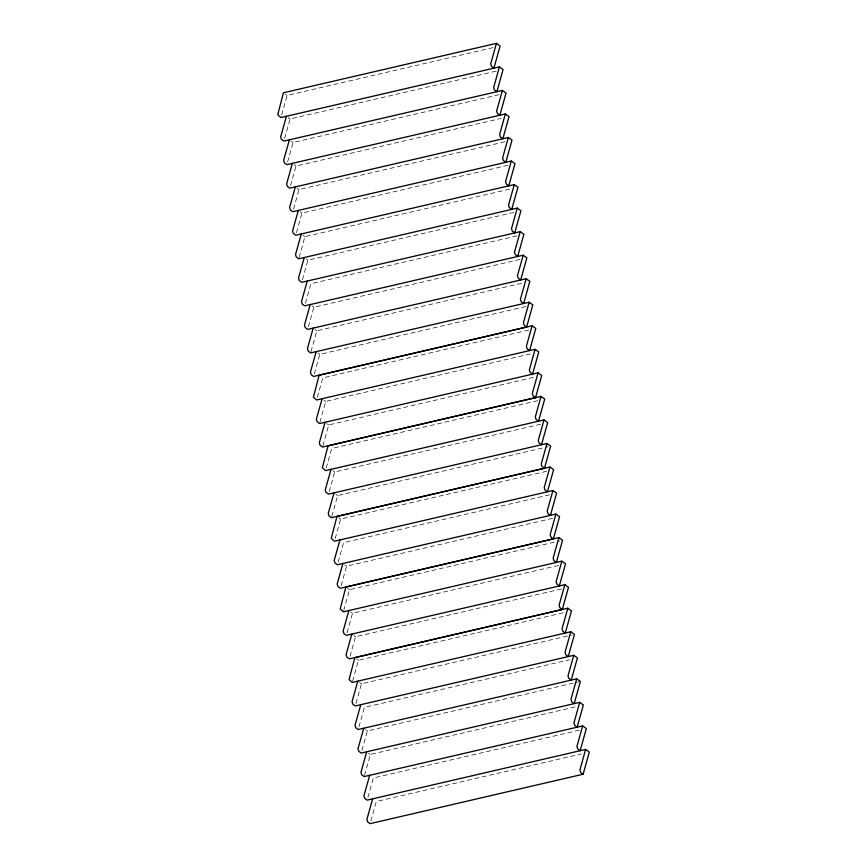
<?xml version="1.0" encoding="UTF-8"?>
<svg xmlns="http://www.w3.org/2000/svg" width="867" height="867" viewBox="0 0 867 867"><rect width="100%" height="100%" fill="white"/><g stroke="black" fill="none" stroke-linecap="round" stroke-linejoin="round"><path stroke-width="0.65" stroke-dasharray="4.33 3.25" d="M281.645 114.953L287.107 95.424L493.529 47.522M284.625 138.492L290.077 118.963L496.498 71.061M287.595 162.031L293.046 142.502L499.479 94.601M290.564 185.56L296.026 166.041L501.137 118.443M293.545 209.099L298.996 189.57L505.418 141.668M296.514 232.638L301.965 213.109L508.398 165.207M299.126 257.477L304.946 236.648L511.367 188.746M302.464 279.705L307.915 260.187L514.348 212.285M305.433 303.244L310.895 283.726L517.317 235.813M308.414 326.783L313.865 307.254L520.287 259.352M311.015 351.623L316.834 330.793L523.267 282.891M314.353 373.85L319.815 354.332L526.236 306.43M317.333 397.389L322.784 377.871L529.206 329.959M319.934 422.229L325.754 401.399L532.186 353.498M322.914 445.768L328.734 424.938L533.844 377.34M326.252 467.996L331.703 448.477L538.125 400.576M329.222 491.535L334.673 472.016L541.106 424.104M331.833 516.374L337.653 495.545L548.02 446.733M335.171 538.613L340.623 519.084L547.044 471.182M338.141 562.141L343.592 542.623L550.025 494.721M341.121 585.68L346.572 566.162L552.994 518.26M343.722 610.52L349.542 589.69L559.909 540.878M347.06 632.758L352.522 613.229L558.944 565.327M350.04 656.286L355.492 636.768L561.914 588.866M352.641 681.126L358.461 660.307L564.894 612.405M355.979 703.365L361.441 683.835L571.808 635.023M358.96 726.904L364.411 707.374L569.521 659.776M361.929 750.443L367.38 730.914L573.813 683.012M364.541 775.271L370.361 754.453L576.783 706.551M367.879 797.51L373.33 777.981L579.752 730.079M370.848 821.049L376.3 801.52L581.41 753.922M575.124 682.708L579.069 681.787M285.265 94.102L287.107 95.424M288.245 117.641L290.077 118.963M291.214 141.18L293.046 142.502M294.195 164.708L296.026 166.041M297.164 188.247L298.996 189.57M300.134 211.786L301.965 213.109M303.114 235.325L304.946 236.648M306.084 258.865L307.915 260.187M312.033 305.932L313.865 307.254M315.003 329.471L316.834 330.793M317.972 353.01L319.815 354.332M323.922 400.077L325.754 401.399M326.892 423.616L328.734 424.938M332.841 470.683L334.673 472.016M335.822 494.223L337.653 495.545M338.791 517.762L340.623 519.084M344.741 564.829L346.572 566.162M347.71 588.368L349.542 589.69M350.68 611.907L352.522 613.229M353.66 635.446L355.492 636.768M356.63 658.974L358.461 660.307M359.599 682.513L361.441 683.835M365.549 729.591L367.38 730.914M368.518 753.12L370.361 754.453"/><path stroke-width="1.3" d="M286.413 116.319L280.67 136.867L281.45 139.327L283.899 141.093L502.383 90.428L506.046 93.072L499.869 115.203L497.42 113.436L496.639 110.965L502.383 90.428M289.383 139.847L283.639 160.395L284.419 162.866L286.869 164.632L505.353 113.956L509.027 116.611L502.838 138.742L500.4 136.975L499.62 134.504L505.353 113.956M292.352 163.386L286.619 183.934L287.4 186.394L289.838 188.161L508.333 137.495L511.996 140.151L505.819 162.27L503.369 160.503L502.589 158.043L508.333 137.495M295.333 186.925L289.589 207.473L290.369 209.933L292.818 211.7L511.302 161.034L514.965 163.679L508.788 185.809L506.339 184.042L505.559 181.582L511.302 161.034M298.302 210.464L292.558 231.012L293.339 233.472L295.788 235.239L514.272 184.573L517.946 187.218L511.758 209.348L509.319 207.581L508.539 205.111L514.272 184.573M301.272 233.992L295.539 254.54L296.319 257.011L298.757 258.778L517.252 208.102L520.915 210.757L514.738 232.887L512.289 231.121L511.508 228.65L517.252 208.102M304.252 257.532L298.508 278.079L299.288 280.54L301.738 282.317L520.222 231.641L523.885 234.296L517.707 256.415L515.269 254.649L514.478 252.189L520.222 231.641M307.221 281.071L301.488 301.618L302.269 304.079L304.707 305.845L523.202 255.18L526.865 257.824L520.677 279.954L518.238 278.188L517.458 275.728L523.202 255.18M310.202 304.61L304.458 325.158L305.238 327.618L307.677 329.384L526.171 278.719L529.835 281.363L523.657 303.493L521.208 301.727L520.428 299.267L526.171 278.719M313.171 328.149L307.427 348.686L308.208 351.157L310.657 352.923L529.141 302.247L532.815 304.902L526.627 327.032L313.626 376.462L311.188 374.696L310.408 372.225L316.141 351.677M322.09 398.755L316.347 419.303L317.127 421.763L319.576 423.529L538.06 372.864L541.734 375.509L535.546 397.639L322.546 447.069L320.107 445.302L319.327 442.831L325.06 422.294M331.01 469.361L325.266 489.909L326.046 492.369L328.495 494.136L546.979 443.47L550.653 446.115L544.465 468.245L331.465 517.675L329.026 515.908L328.246 513.448L333.979 492.9M339.929 539.968L334.185 560.516L334.965 562.986L337.415 564.753L555.899 514.077L559.573 516.732L553.384 538.851L340.384 588.281L337.946 586.515L337.165 584.055L342.898 563.507M496.433 43.35L490.7 63.898L491.481 66.358L493.919 68.125L500.107 46.005L496.433 43.35L283.433 92.78L277.743 114.704L280.919 117.554L499.414 66.889L503.077 69.533L496.899 91.664L494.45 89.897L493.67 87.437L499.414 66.889M348.848 610.585L343.115 631.133L343.896 633.593L346.334 635.359L564.829 584.683L568.492 587.338L562.304 609.468L349.303 658.898L346.865 657.132L346.085 654.661L351.829 634.113M357.768 681.191L352.035 701.739L352.815 704.199L355.253 705.966L573.748 655.3L577.411 657.945L571.234 680.075L568.785 678.308L568.004 675.848L573.748 655.3M360.748 704.73L355.004 725.278L355.784 727.738L358.234 729.505L576.718 678.839L580.381 681.484L574.203 703.614L571.754 701.847L570.974 699.376L576.718 678.839M363.717 728.258L357.973 748.806L358.754 751.277L361.203 753.044L579.687 702.368L583.361 705.023L577.173 727.153L574.734 725.386L573.954 722.915L579.687 702.368M366.687 751.797L360.954 772.345L361.734 774.805L364.173 776.572L582.667 725.907L586.33 728.562L580.153 750.681L577.704 748.915L576.923 746.454L582.667 725.907M369.667 775.336L363.923 795.884L364.704 798.344L367.153 800.111L585.637 749.446L589.3 752.09L583.123 774.22L370.122 823.65L367.673 821.883L366.893 819.423L372.637 798.875M529.141 302.247L523.408 322.795L524.188 325.266L526.627 327.032M532.121 325.786L526.377 346.334L527.158 348.794L529.607 350.561L535.784 328.441L532.121 325.786L319.121 375.216L313.421 397.14L316.607 399.99L535.091 349.325L538.754 351.969L532.576 374.1L530.127 372.333L529.347 369.873L535.091 349.325M538.06 372.864L532.327 393.412L533.107 395.872L535.546 397.639M541.041 396.392L535.297 416.94L536.077 419.411L538.526 421.178L544.704 399.048L541.041 396.392L328.04 445.822L322.34 467.747L325.526 470.608L544.01 419.931L547.673 422.587L541.496 444.706L539.046 442.939L538.266 440.479L544.01 419.931M546.979 443.47L541.246 464.018L542.027 466.479L544.465 468.245M549.96 467.01L544.216 487.557L544.996 490.018L547.445 491.784L553.623 469.654L549.96 467.01L336.96 516.439L331.259 538.353L334.445 541.214L552.929 490.538L556.592 493.193L550.415 515.323L547.966 513.557L547.185 511.086L552.929 490.538M555.899 514.077L550.166 534.625L550.946 537.085L553.384 538.851M558.879 537.616L553.135 558.164L553.915 560.624L556.365 562.39L562.542 540.271L558.879 537.616L345.879 587.046L340.178 608.97L343.365 611.82L561.849 561.155L565.512 563.799L559.334 585.929L556.896 584.163L556.105 581.703L561.849 561.155M564.829 584.683L559.085 605.231L559.865 607.702L562.304 609.468M567.798 608.222L562.054 628.77L562.835 631.241L565.284 633.008L571.461 610.877L567.798 608.222L354.798 657.652L349.098 679.576L352.284 682.427L570.768 631.761L574.442 634.416L568.253 656.536L565.815 654.769L565.035 652.309L570.768 631.761M585.637 749.446L579.893 769.994L580.673 772.454L583.123 774.22"/></g></svg>
